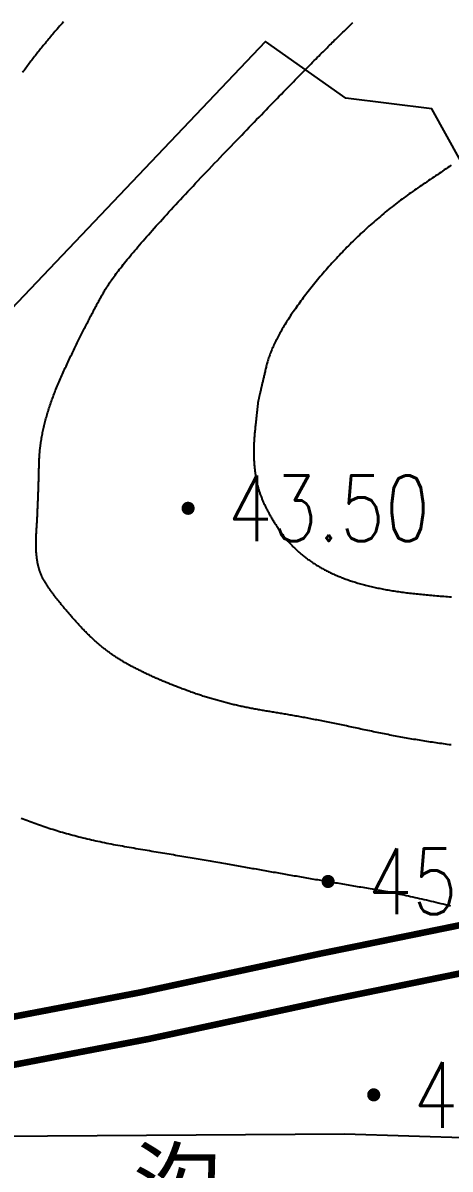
# Model space of a CAD drawing. Extents: x 39624947 to 39626627, y 3418539 to 3418836.
# Drawn here: x 39625567.67 to 39625580.69, y 3418724.1 to 3418759.01 of the extents above; entities that cross this region are included whole.
import ezdxf
from ezdxf.enums import TextEntityAlignment as Align

# ---------------------------------------------------------------- set-up
doc = ezdxf.new("R2010")
doc.units = 0
doc.layers.get('0').update_dxf_attribs({"linetype": 'CONTINUOUS'})
for name, color, linetype in [('DLSS', 4, 'CONTINUOUS'), ('GCD', 7, 'CONTINUOUS'), ('PUB_WALL', 9, 'CONTINUOUS')]:
    doc.layers.add(name, color=color, linetype=linetype)
doc.styles.add('HZ', font='rs.shx', dxfattribs={"width": 0.8, "bigfont": 'hztxt.shx'})
doc.styles.add('等线体', font='simhei.ttf')

# ---------------------------------------------------------------- blocks, each defined once
blk = doc.blocks.new('GC200')
at = {"linetype": 'Continuous', "const_width": 0.2, "flags": 128}
blk.add_lwpolyline([(-0.1, 0, 1), (0.1, 0, 1)], format="xyb", close=True, dxfattribs=at)
blk = doc.blocks.new('111133333777777')
at = {"layer": 'GCD', "linetype": 'Continuous'}
blk.add_lwpolyline([(39623353.772, 3418717.391), (39623334.155, 3418717.254), (39623331.952, 3418716.497), (39623331.608, 3418715.259), (39623332.102, 3418714.634), (39623336.307, 3418714.413), (39623354.364, 3418714.413), (39623365.131, 3418714.433), (39623366.639, 3418714.533), (39623367.09, 3418715.499), (39623366.349, 3418716.111), (39623365.253, 3418717.013), (39623363.577, 3418717.077)], close=True, dxfattribs=at)
at = {"layer": 'PUB_WALL', "color": 252, "ltscale": 0.01}
for points, elevation in [([(39623357.024, 3418746.896), (39623356.972, 3418746.86), (39623356.919, 3418746.824), (39623356.867, 3418746.788), (39623356.814, 3418746.752), (39623356.761, 3418746.716), (39623356.708, 3418746.68), (39623356.655, 3418746.644), (39623356.602, 3418746.608), (39623356.548, 3418746.572), (39623356.495, 3418746.536), (39623356.441, 3418746.5), (39623356.387, 3418746.464), (39623356.333, 3418746.428), (39623356.279, 3418746.392), (39623356.226, 3418746.355), (39623356.172, 3418746.319), (39623356.118, 3418746.282), (39623356.064, 3418746.246), (39623356.01, 3418746.209), (39623355.956, 3418746.172), (39623355.903, 3418746.135), (39623355.849, 3418746.097), (39623355.796, 3418746.06), (39623355.742, 3418746.022), (39623355.689, 3418745.983), (39623355.637, 3418745.945), (39623355.584, 3418745.906), (39623355.531, 3418745.867), (39623355.479, 3418745.828), (39623355.427, 3418745.789), (39623355.375, 3418745.749), (39623355.323, 3418745.709), (39623355.271, 3418745.669), (39623355.22, 3418745.629), (39623355.168, 3418745.588), (39623355.117, 3418745.547), (39623355.066, 3418745.506), (39623355.015, 3418745.465), (39623354.965, 3418745.423), (39623354.914, 3418745.381), (39623354.864, 3418745.339), (39623354.814, 3418745.297), (39623354.764, 3418745.254), (39623354.714, 3418745.211), (39623354.664, 3418745.168), (39623354.615, 3418745.125), (39623354.565, 3418745.081), (39623354.516, 3418745.037), (39623354.467, 3418744.993), (39623354.418, 3418744.949), (39623354.37, 3418744.904), (39623354.321, 3418744.86), (39623354.273, 3418744.815), (39623354.225, 3418744.769), (39623354.177, 3418744.724), (39623354.129, 3418744.678), (39623354.081, 3418744.632), (39623354.034, 3418744.585), (39623353.987, 3418744.539), (39623353.94, 3418744.492), (39623353.893, 3418744.445), (39623353.846, 3418744.398), (39623353.799, 3418744.35), (39623353.753, 3418744.302), (39623353.706, 3418744.254), (39623353.66, 3418744.206), (39623353.614, 3418744.157), (39623353.569, 3418744.109), (39623353.523, 3418744.06), (39623353.478, 3418744.01), (39623353.432, 3418743.961), (39623353.387, 3418743.911), (39623353.342, 3418743.861), (39623353.298, 3418743.811), (39623353.253, 3418743.76), (39623353.209, 3418743.71), (39623353.164, 3418743.659), (39623353.121, 3418743.608), (39623353.077, 3418743.557), (39623353.034, 3418743.506), (39623352.991, 3418743.455), (39623352.949, 3418743.405), (39623352.907, 3418743.354), (39623352.866, 3418743.303), (39623352.824, 3418743.253), (39623352.784, 3418743.202), (39623352.744, 3418743.152), (39623352.704, 3418743.103), (39623352.665, 3418743.053), (39623352.627, 3418743.004), (39623352.589, 3418742.955), (39623352.552, 3418742.907), (39623352.516, 3418742.858), (39623352.479, 3418742.81), (39623352.444, 3418742.763), (39623352.409, 3418742.715), (39623352.375, 3418742.668), (39623352.341, 3418742.621), (39623352.307, 3418742.575), (39623352.275, 3418742.528), (39623352.242, 3418742.482), (39623352.211, 3418742.437), (39623352.18, 3418742.391), (39623352.149, 3418742.346), (39623352.119, 3418742.301), (39623352.09, 3418742.257), (39623352.061, 3418742.213), (39623352.033, 3418742.169), (39623352.005, 3418742.125), (39623351.978, 3418742.082), (39623351.952, 3418742.039), (39623351.926, 3418741.996), (39623351.9, 3418741.953), (39623351.875, 3418741.911), (39623351.851, 3418741.869), (39623351.827, 3418741.827), (39623351.804, 3418741.786), (39623351.781, 3418741.745), (39623351.759, 3418741.704), (39623351.738, 3418741.664), (39623351.717, 3418741.623), (39623351.697, 3418741.583), (39623351.677, 3418741.544), (39623351.657, 3418741.504), (39623351.639, 3418741.465), (39623351.621, 3418741.427), (39623351.603, 3418741.388), (39623351.586, 3418741.35), (39623351.569, 3418741.312), (39623351.554, 3418741.274), (39623351.538, 3418741.237), (39623351.523, 3418741.2), (39623351.509, 3418741.163), (39623351.496, 3418741.127), (39623351.482, 3418741.09), (39623351.47, 3418741.054), (39623351.458, 3418741.019), (39623351.446, 3418740.984), (39623351.436, 3418740.948), (39623351.425, 3418740.914), (39623351.415, 3418740.879), (39623351.406, 3418740.845), (39623351.397, 3418740.812), (39623351.388, 3418740.778), (39623351.379, 3418740.746), (39623351.371, 3418740.713), (39623351.363, 3418740.681), (39623351.356, 3418740.65), (39623351.349, 3418740.619), (39623351.342, 3418740.588), (39623351.335, 3418740.558), (39623351.328, 3418740.528), (39623351.321, 3418740.499), (39623351.314, 3418740.471), (39623351.308, 3418740.443), (39623351.302, 3418740.415), (39623351.295, 3418740.389), (39623351.289, 3418740.362), (39623351.283, 3418740.336), (39623351.277, 3418740.311), (39623351.271, 3418740.286), (39623351.266, 3418740.262), (39623351.26, 3418740.238), (39623351.255, 3418740.215), (39623351.25, 3418740.192), (39623351.244, 3418740.17), (39623351.239, 3418740.148), (39623351.234, 3418740.127), (39623351.23, 3418740.106), (39623351.225, 3418740.086), (39623351.22, 3418740.066), (39623351.216, 3418740.047), (39623351.212, 3418740.029), (39623351.207, 3418740.011), (39623351.203, 3418739.993), (39623351.199, 3418739.976), (39623351.196, 3418739.96), (39623351.192, 3418739.944), (39623351.188, 3418739.928), (39623351.185, 3418739.913), (39623351.182, 3418739.899), (39623351.178, 3418739.885), (39623351.175, 3418739.872), (39623351.172, 3418739.859), (39623351.169, 3418739.847), (39623351.167, 3418739.835), (39623351.164, 3418739.824), (39623351.162, 3418739.813), (39623351.159, 3418739.803), (39623351.157, 3418739.793), (39623351.155, 3418739.784), (39623351.153, 3418739.775), (39623351.151, 3418739.767), (39623351.149, 3418739.76), (39623351.147, 3418739.753), (39623351.146, 3418739.746), (39623351.145, 3418739.74), (39623351.143, 3418739.735), (39623351.142, 3418739.73), (39623351.141, 3418739.725), (39623351.14, 3418739.721), (39623351.139, 3418739.718), (39623351.139, 3418739.715), (39623351.138, 3418739.713), (39623351.138, 3418739.711), (39623351.137, 3418739.709), (39623351.137, 3418739.707), (39623351.137, 3418739.705), (39623351.136, 3418739.703), (39623351.136, 3418739.701), (39623351.136, 3418739.699), (39623351.136, 3418739.698), (39623351.135, 3418739.696), (39623351.135, 3418739.693), (39623351.135, 3418739.691), (39623351.134, 3418739.687), (39623351.134, 3418739.684), (39623351.134, 3418739.68), (39623351.133, 3418739.675), (39623351.133, 3418739.671), (39623351.132, 3418739.665), (39623351.131, 3418739.66), (39623351.131, 3418739.654), (39623351.13, 3418739.647), (39623351.129, 3418739.64), (39623351.128, 3418739.633), (39623351.128, 3418739.625), (39623351.127, 3418739.617), (39623351.126, 3418739.608), (39623351.125, 3418739.599), (39623351.124, 3418739.59), (39623351.123, 3418739.58), (39623351.122, 3418739.569), (39623351.12, 3418739.559), (39623351.119, 3418739.548), (39623351.118, 3418739.536), (39623351.117, 3418739.524), (39623351.115, 3418739.512), (39623351.114, 3418739.499), (39623351.112, 3418739.485), (39623351.111, 3418739.472), (39623351.109, 3418739.458), (39623351.108, 3418739.443), (39623351.106, 3418739.428), (39623351.104, 3418739.413), (39623351.103, 3418739.397), (39623351.101, 3418739.381), (39623351.099, 3418739.364), (39623351.097, 3418739.347), (39623351.095, 3418739.33), (39623351.093, 3418739.312), (39623351.091, 3418739.293), (39623351.089, 3418739.275), (39623351.087, 3418739.256), (39623351.085, 3418739.236), (39623351.083, 3418739.216), (39623351.081, 3418739.196), (39623351.079, 3418739.175), (39623351.076, 3418739.154), (39623351.074, 3418739.132), (39623351.071, 3418739.11), (39623351.069, 3418739.087), (39623351.067, 3418739.064), (39623351.064, 3418739.041), (39623351.061, 3418739.017), (39623351.059, 3418738.993), (39623351.056, 3418738.968), (39623351.053, 3418738.943), (39623351.051, 3418738.918), (39623351.048, 3418738.892), (39623351.045, 3418738.867), (39623351.043, 3418738.841), (39623351.04, 3418738.815), (39623351.037, 3418738.789), (39623351.035, 3418738.762), (39623351.032, 3418738.736), (39623351.03, 3418738.709), (39623351.028, 3418738.683), (39623351.025, 3418738.656), (39623351.023, 3418738.63), (39623351.021, 3418738.604), (39623351.02, 3418738.577), (39623351.018, 3418738.551), (39623351.016, 3418738.525), (39623351.015, 3418738.499), (39623351.013, 3418738.473), (39623351.012, 3418738.448), (39623351.011, 3418738.422), (39623351.01, 3418738.396), (39623351.009, 3418738.371), (39623351.008, 3418738.345), (39623351.007, 3418738.32), (39623351.007, 3418738.294), (39623351.006, 3418738.269), (39623351.006, 3418738.244), (39623351.006, 3418738.219), (39623351.005, 3418738.194), (39623351.005, 3418738.169), (39623351.005, 3418738.144), (39623351.006, 3418738.119), (39623351.006, 3418738.094), (39623351.006, 3418738.07), (39623351.007, 3418738.045), (39623351.008, 3418738.021), (39623351.008, 3418737.996), (39623351.009, 3418737.972), (39623351.01, 3418737.948), (39623351.011, 3418737.924), (39623351.012, 3418737.9), (39623351.014, 3418737.876), (39623351.015, 3418737.852), (39623351.017, 3418737.828), (39623351.018, 3418737.804), (39623351.02, 3418737.78), (39623351.022, 3418737.757), (39623351.024, 3418737.733), (39623351.026, 3418737.71), (39623351.029, 3418737.686), (39623351.031, 3418737.663), (39623351.033, 3418737.64), (39623351.036, 3418737.616), (39623351.039, 3418737.593), (39623351.041, 3418737.57), (39623351.044, 3418737.547), (39623351.047, 3418737.525), (39623351.051, 3418737.502), (39623351.054, 3418737.479), (39623351.057, 3418737.456), (39623351.061, 3418737.434), (39623351.064, 3418737.411), (39623351.068, 3418737.389), (39623351.072, 3418737.367), (39623351.076, 3418737.345), (39623351.08, 3418737.322), (39623351.084, 3418737.3), (39623351.089, 3418737.278), (39623351.093, 3418737.256), (39623351.098, 3418737.233), (39623351.103, 3418737.211), (39623351.108, 3418737.189), (39623351.114, 3418737.167), (39623351.119, 3418737.144), (39623351.125, 3418737.122), (39623351.131, 3418737.1), (39623351.137, 3418737.077), (39623351.144, 3418737.055), (39623351.15, 3418737.032), (39623351.157, 3418737.009), (39623351.164, 3418736.987), (39623351.171, 3418736.964), (39623351.179, 3418736.941), (39623351.187, 3418736.918), (39623351.194, 3418736.895), (39623351.203, 3418736.872), (39623351.211, 3418736.849), (39623351.22, 3418736.826), (39623351.228, 3418736.803), (39623351.237, 3418736.779), (39623351.247, 3418736.756), (39623351.256, 3418736.733), (39623351.266, 3418736.709), (39623351.276, 3418736.686), (39623351.286, 3418736.662), (39623351.296, 3418736.639), (39623351.307, 3418736.615), (39623351.317, 3418736.591), (39623351.328, 3418736.567), (39623351.34, 3418736.543), (39623351.351, 3418736.519), (39623351.363, 3418736.495), (39623351.374, 3418736.471), (39623351.387, 3418736.447), (39623351.399, 3418736.423), (39623351.411, 3418736.399), (39623351.424, 3418736.374), (39623351.437, 3418736.35), (39623351.45, 3418736.326), (39623351.463, 3418736.301), (39623351.477, 3418736.277), (39623351.491, 3418736.252), (39623351.505, 3418736.227), (39623351.519, 3418736.203), (39623351.534, 3418736.178), (39623351.548, 3418736.153), (39623351.563, 3418736.128), (39623351.578, 3418736.103), (39623351.594, 3418736.078), (39623351.609, 3418736.053), (39623351.625, 3418736.028), (39623351.641, 3418736.003), (39623351.657, 3418735.977), (39623351.673, 3418735.952), (39623351.69, 3418735.927), (39623351.707, 3418735.901), (39623351.724, 3418735.876), (39623351.741, 3418735.85), (39623351.759, 3418735.824), (39623351.777, 3418735.799), (39623351.794, 3418735.773), (39623351.813, 3418735.748), (39623351.831, 3418735.723), (39623351.849, 3418735.697), (39623351.868, 3418735.672), (39623351.887, 3418735.647), (39623351.906, 3418735.622), (39623351.926, 3418735.597), (39623351.946, 3418735.572), (39623351.965, 3418735.548), (39623351.985, 3418735.523), (39623352.006, 3418735.499), (39623352.026, 3418735.475), (39623352.047, 3418735.451), (39623352.068, 3418735.428), (39623352.089, 3418735.404), (39623352.11, 3418735.381), (39623352.132, 3418735.358), (39623352.153, 3418735.335), (39623352.175, 3418735.312), (39623352.197, 3418735.289), (39623352.22, 3418735.267), (39623352.242, 3418735.245), (39623352.265, 3418735.223), (39623352.288, 3418735.201), (39623352.311, 3418735.179), (39623352.335, 3418735.157), (39623352.358, 3418735.136), (39623352.382, 3418735.115), (39623352.406, 3418735.094), (39623352.43, 3418735.073), (39623352.455, 3418735.052), (39623352.479, 3418735.032), (39623352.504, 3418735.012), (39623352.529, 3418734.991), (39623352.555, 3418734.972), (39623352.58, 3418734.952), (39623352.606, 3418734.932), (39623352.632, 3418734.913), (39623352.658, 3418734.893), (39623352.684, 3418734.874), (39623352.711, 3418734.856), (39623352.737, 3418734.837), (39623352.764, 3418734.818), (39623352.791, 3418734.8), (39623352.819, 3418734.782), (39623352.846, 3418734.764), (39623352.874, 3418734.746), (39623352.902, 3418734.728), (39623352.93, 3418734.711), (39623352.959, 3418734.693), (39623352.987, 3418734.676), (39623353.016, 3418734.659), (39623353.045, 3418734.643), (39623353.075, 3418734.626), (39623353.104, 3418734.61), (39623353.134, 3418734.593), (39623353.164, 3418734.577), (39623353.194, 3418734.561), (39623353.224, 3418734.546), (39623353.255, 3418734.53), (39623353.285, 3418734.515), (39623353.316, 3418734.5), (39623353.347, 3418734.485), (39623353.379, 3418734.47), (39623353.411, 3418734.455), (39623353.443, 3418734.44), (39623353.475, 3418734.426), (39623353.507, 3418734.412), (39623353.54, 3418734.398), (39623353.573, 3418734.384), (39623353.606, 3418734.37), (39623353.64, 3418734.357), (39623353.674, 3418734.343), (39623353.708, 3418734.33), (39623353.743, 3418734.317), (39623353.778, 3418734.304), (39623353.813, 3418734.291), (39623353.848, 3418734.278), (39623353.884, 3418734.266), (39623353.92, 3418734.253), (39623353.956, 3418734.241), (39623353.993, 3418734.229), (39623354.03, 3418734.217), (39623354.067, 3418734.206), (39623354.105, 3418734.194), (39623354.142, 3418734.183), (39623354.181, 3418734.171), (39623354.219, 3418734.16), (39623354.258, 3418734.149), (39623354.297, 3418734.138), (39623354.336, 3418734.128), (39623354.376, 3418734.117), (39623354.416, 3418734.107), (39623354.456, 3418734.097), (39623354.497, 3418734.086), (39623354.538, 3418734.077), (39623354.579, 3418734.067), (39623354.62, 3418734.057), (39623354.662, 3418734.048), (39623354.704, 3418734.038), (39623354.746, 3418734.029), (39623354.789, 3418734.02), (39623354.832, 3418734.011), (39623354.875, 3418734.003), (39623354.919, 3418733.994), (39623354.963, 3418733.986), (39623355.007, 3418733.978), (39623355.051, 3418733.969), (39623355.096, 3418733.962), (39623355.141, 3418733.954), (39623355.187, 3418733.946), (39623355.232, 3418733.939), (39623355.278, 3418733.931), (39623355.325, 3418733.924), (39623355.371, 3418733.917), (39623355.418, 3418733.91), (39623355.465, 3418733.904), (39623355.513, 3418733.897), (39623355.561, 3418733.891), (39623355.609, 3418733.884), (39623355.657, 3418733.878), (39623355.706, 3418733.872), (39623355.755, 3418733.866), (39623355.804, 3418733.861), (39623355.854, 3418733.855), (39623355.904, 3418733.85), (39623355.954, 3418733.845), (39623356.004, 3418733.839), (39623356.055, 3418733.834), (39623356.106, 3418733.829), (39623356.158, 3418733.824), (39623356.21, 3418733.82), (39623356.262, 3418733.815), (39623356.314, 3418733.81), (39623356.367, 3418733.805), (39623356.42, 3418733.801), (39623356.474, 3418733.796), (39623356.528, 3418733.791), (39623356.582, 3418733.787), (39623356.637, 3418733.782), (39623356.691, 3418733.777), (39623356.747, 3418733.773), (39623356.802, 3418733.768), (39623356.858, 3418733.764), (39623356.914, 3418733.759), (39623356.971, 3418733.755), (39623357.028, 3418733.75)], 43), ([(39623376, 3418741.587), (39623370.731, 3418738.895), (39623364.894, 3418738.578), (39623361.071, 3418737.144), (39623358.673, 3418744.58), (39623356.432, 3418748.613), (39623353.815, 3418748.942), (39623351.358, 3418750.67), (39623342.439, 3418741.296), (39623327.952, 3418730.783), (39623328.738, 3418725.369), (39623330.273, 3418722.417), (39623325.046, 3418718.565)], 51.487)]:
    blk.add_lwpolyline(points, dxfattribs=dict(at, elevation=elevation))
for points in [[(39623357.019, 3418729.241), (39623356.962, 3418729.249), (39623356.905, 3418729.256), (39623356.848, 3418729.264), (39623356.791, 3418729.272), (39623356.734, 3418729.28), (39623356.677, 3418729.288), (39623356.621, 3418729.296), (39623356.564, 3418729.304), (39623356.507, 3418729.313), (39623356.45, 3418729.321), (39623356.394, 3418729.33), (39623356.337, 3418729.338), (39623356.28, 3418729.347), (39623356.224, 3418729.356), (39623356.167, 3418729.365), (39623356.111, 3418729.374), (39623356.054, 3418729.383), (39623355.998, 3418729.392), (39623355.941, 3418729.402), (39623355.885, 3418729.411), (39623355.828, 3418729.421), (39623355.772, 3418729.43), (39623355.716, 3418729.44), (39623355.659, 3418729.45), (39623355.603, 3418729.46), (39623355.547, 3418729.47), (39623355.491, 3418729.48), (39623355.434, 3418729.49), (39623355.378, 3418729.501), (39623355.322, 3418729.511), (39623355.266, 3418729.522), (39623355.21, 3418729.532), (39623355.154, 3418729.543), (39623355.098, 3418729.554), (39623355.042, 3418729.565), (39623354.986, 3418729.576), (39623354.93, 3418729.587), (39623354.875, 3418729.598), (39623354.819, 3418729.61), (39623354.763, 3418729.621), (39623354.707, 3418729.633), (39623354.652, 3418729.644), (39623354.596, 3418729.656), (39623354.54, 3418729.668), (39623354.485, 3418729.679), (39623354.43, 3418729.691), (39623354.375, 3418729.703), (39623354.32, 3418729.714), (39623354.265, 3418729.726), (39623354.211, 3418729.738), (39623354.156, 3418729.75), (39623354.102, 3418729.761), (39623354.048, 3418729.773), (39623353.995, 3418729.784), (39623353.942, 3418729.795), (39623353.889, 3418729.806), (39623353.836, 3418729.818), (39623353.783, 3418729.829), (39623353.731, 3418729.839), (39623353.679, 3418729.85), (39623353.627, 3418729.861), (39623353.576, 3418729.872), (39623353.525, 3418729.882), (39623353.474, 3418729.892), (39623353.423, 3418729.903), (39623353.373, 3418729.913), (39623353.323, 3418729.923), (39623353.273, 3418729.933), (39623353.223, 3418729.943), (39623353.174, 3418729.953), (39623353.125, 3418729.963), (39623353.076, 3418729.972), (39623353.028, 3418729.982), (39623352.98, 3418729.991), (39623352.932, 3418730.001), (39623352.884, 3418730.01), (39623352.837, 3418730.019), (39623352.79, 3418730.028), (39623352.743, 3418730.037), (39623352.696, 3418730.046), (39623352.65, 3418730.055), (39623352.604, 3418730.063), (39623352.558, 3418730.072), (39623352.512, 3418730.08), (39623352.467, 3418730.089), (39623352.422, 3418730.097), (39623352.377, 3418730.105), (39623352.333, 3418730.113), (39623352.289, 3418730.121), (39623352.245, 3418730.129), (39623352.201, 3418730.137), (39623352.158, 3418730.145), (39623352.115, 3418730.152), (39623352.072, 3418730.16), (39623352.029, 3418730.167), (39623351.987, 3418730.175), (39623351.945, 3418730.182), (39623351.903, 3418730.189), (39623351.861, 3418730.196), (39623351.82, 3418730.203), (39623351.779, 3418730.21), (39623351.738, 3418730.217), (39623351.698, 3418730.223), (39623351.658, 3418730.23), (39623351.618, 3418730.236), (39623351.578, 3418730.243), (39623351.539, 3418730.249), (39623351.5, 3418730.255), (39623351.46, 3418730.262), (39623351.422, 3418730.268), (39623351.383, 3418730.274), (39623351.344, 3418730.281), (39623351.306, 3418730.287), (39623351.267, 3418730.293), (39623351.229, 3418730.3), (39623351.191, 3418730.306), (39623351.153, 3418730.313), (39623351.115, 3418730.32), (39623351.077, 3418730.326), (39623351.039, 3418730.333), (39623351.001, 3418730.34), (39623350.963, 3418730.347), (39623350.925, 3418730.355), (39623350.887, 3418730.362), (39623350.85, 3418730.369), (39623350.812, 3418730.377), (39623350.774, 3418730.385), (39623350.737, 3418730.393), (39623350.699, 3418730.4), (39623350.662, 3418730.408), (39623350.625, 3418730.416), (39623350.587, 3418730.425), (39623350.55, 3418730.433), (39623350.513, 3418730.441), (39623350.476, 3418730.45), (39623350.438, 3418730.459), (39623350.401, 3418730.467), (39623350.364, 3418730.476), (39623350.327, 3418730.485), (39623350.29, 3418730.494), (39623350.253, 3418730.503), (39623350.217, 3418730.512), (39623350.18, 3418730.522), (39623350.143, 3418730.531), (39623350.106, 3418730.541), (39623350.07, 3418730.551), (39623350.033, 3418730.56), (39623349.997, 3418730.57), (39623349.96, 3418730.58), (39623349.924, 3418730.59), (39623349.887, 3418730.601), (39623349.851, 3418730.611), (39623349.815, 3418730.621), (39623349.779, 3418730.632), (39623349.742, 3418730.642), (39623349.706, 3418730.653), (39623349.67, 3418730.664), (39623349.634, 3418730.675), (39623349.598, 3418730.686), (39623349.562, 3418730.697), (39623349.526, 3418730.708), (39623349.491, 3418730.72), (39623349.455, 3418730.731), (39623349.419, 3418730.743), (39623349.383, 3418730.755), (39623349.348, 3418730.766), (39623349.312, 3418730.778), (39623349.277, 3418730.79), (39623349.241, 3418730.802), (39623349.206, 3418730.815), (39623349.17, 3418730.827), (39623349.135, 3418730.839), (39623349.1, 3418730.852), (39623349.065, 3418730.864), (39623349.03, 3418730.877), (39623348.995, 3418730.889), (39623348.961, 3418730.902), (39623348.926, 3418730.915), (39623348.892, 3418730.927), (39623348.857, 3418730.94), (39623348.823, 3418730.953), (39623348.789, 3418730.966), (39623348.755, 3418730.979), (39623348.722, 3418730.992), (39623348.688, 3418731.004), (39623348.655, 3418731.017), (39623348.622, 3418731.03), (39623348.589, 3418731.043), (39623348.556, 3418731.056), (39623348.523, 3418731.069), (39623348.49, 3418731.082), (39623348.458, 3418731.095), (39623348.426, 3418731.108), (39623348.394, 3418731.121), (39623348.362, 3418731.134), (39623348.33, 3418731.147), (39623348.298, 3418731.16), (39623348.267, 3418731.173), (39623348.236, 3418731.187), (39623348.205, 3418731.2), (39623348.174, 3418731.213), (39623348.143, 3418731.226), (39623348.112, 3418731.239), (39623348.082, 3418731.252), (39623348.051, 3418731.266), (39623348.021, 3418731.279), (39623347.991, 3418731.292), (39623347.961, 3418731.305), (39623347.931, 3418731.319), (39623347.902, 3418731.332), (39623347.873, 3418731.345), (39623347.843, 3418731.359), (39623347.814, 3418731.372), (39623347.785, 3418731.385), (39623347.757, 3418731.399), (39623347.728, 3418731.412), (39623347.7, 3418731.426), (39623347.671, 3418731.439), (39623347.643, 3418731.453), (39623347.615, 3418731.466), (39623347.587, 3418731.48), (39623347.56, 3418731.493), (39623347.532, 3418731.507), (39623347.505, 3418731.52), (39623347.478, 3418731.534), (39623347.451, 3418731.547), (39623347.424, 3418731.561), (39623347.397, 3418731.575), (39623347.371, 3418731.588), (39623347.344, 3418731.602), (39623347.318, 3418731.616), (39623347.292, 3418731.629), (39623347.266, 3418731.643), (39623347.24, 3418731.657), (39623347.215, 3418731.671), (39623347.189, 3418731.684), (39623347.164, 3418731.698), (39623347.139, 3418731.713), (39623347.113, 3418731.727), (39623347.088, 3418731.741), (39623347.063, 3418731.755), (39623347.038, 3418731.77), (39623347.013, 3418731.785), (39623346.989, 3418731.799), (39623346.964, 3418731.814), (39623346.939, 3418731.83), (39623346.914, 3418731.845), (39623346.89, 3418731.861), (39623346.865, 3418731.876), (39623346.84, 3418731.892), (39623346.816, 3418731.908), (39623346.791, 3418731.925), (39623346.766, 3418731.941), (39623346.742, 3418731.958), (39623346.717, 3418731.975), (39623346.693, 3418731.992), (39623346.669, 3418732.009), (39623346.644, 3418732.026), (39623346.62, 3418732.044), (39623346.596, 3418732.062), (39623346.571, 3418732.08), (39623346.547, 3418732.098), (39623346.523, 3418732.116), (39623346.499, 3418732.135), (39623346.475, 3418732.154), (39623346.45, 3418732.173), (39623346.426, 3418732.192), (39623346.402, 3418732.211), (39623346.378, 3418732.23), (39623346.354, 3418732.25), (39623346.33, 3418732.27), (39623346.306, 3418732.29), (39623346.283, 3418732.31), (39623346.259, 3418732.331), (39623346.235, 3418732.351), (39623346.211, 3418732.372), (39623346.187, 3418732.393), (39623346.164, 3418732.414), (39623346.14, 3418732.435), (39623346.116, 3418732.457), (39623346.093, 3418732.478), (39623346.069, 3418732.5), (39623346.046, 3418732.522), (39623346.022, 3418732.545), (39623345.999, 3418732.567), (39623345.975, 3418732.59), (39623345.952, 3418732.613), (39623345.928, 3418732.636), (39623345.905, 3418732.659), (39623345.882, 3418732.682), (39623345.858, 3418732.706), (39623345.835, 3418732.729), (39623345.812, 3418732.753), (39623345.789, 3418732.777), (39623345.766, 3418732.802), (39623345.742, 3418732.826), (39623345.719, 3418732.851), (39623345.696, 3418732.876), (39623345.673, 3418732.901), (39623345.65, 3418732.926), (39623345.628, 3418732.951), (39623345.605, 3418732.976), (39623345.583, 3418733.001), (39623345.56, 3418733.026), (39623345.538, 3418733.051), (39623345.516, 3418733.076), (39623345.494, 3418733.101), (39623345.472, 3418733.125), (39623345.451, 3418733.15), (39623345.43, 3418733.174), (39623345.409, 3418733.199), (39623345.388, 3418733.223), (39623345.367, 3418733.247), (39623345.347, 3418733.271), (39623345.327, 3418733.294), (39623345.307, 3418733.318), (39623345.287, 3418733.341), (39623345.268, 3418733.364), (39623345.249, 3418733.387), (39623345.23, 3418733.41), (39623345.211, 3418733.432), (39623345.192, 3418733.455), (39623345.174, 3418733.477), (39623345.156, 3418733.499), (39623345.138, 3418733.521), (39623345.12, 3418733.543), (39623345.103, 3418733.565), (39623345.086, 3418733.586), (39623345.069, 3418733.608), (39623345.052, 3418733.629), (39623345.035, 3418733.65), (39623345.019, 3418733.671), (39623345.003, 3418733.691), (39623344.987, 3418733.712), (39623344.971, 3418733.732), (39623344.956, 3418733.752), (39623344.941, 3418733.772), (39623344.926, 3418733.792), (39623344.911, 3418733.812), (39623344.896, 3418733.831), (39623344.882, 3418733.851), (39623344.868, 3418733.87), (39623344.854, 3418733.889), (39623344.84, 3418733.908), (39623344.827, 3418733.926), (39623344.814, 3418733.945), (39623344.801, 3418733.963), (39623344.788, 3418733.981), (39623344.775, 3418733.999), (39623344.763, 3418734.017), (39623344.751, 3418734.035), (39623344.739, 3418734.052), (39623344.727, 3418734.07), (39623344.716, 3418734.087), (39623344.705, 3418734.104), (39623344.694, 3418734.121), (39623344.683, 3418734.138), (39623344.672, 3418734.154), (39623344.662, 3418734.17), (39623344.652, 3418734.187), (39623344.642, 3418734.203), (39623344.632, 3418734.219), (39623344.623, 3418734.234), (39623344.614, 3418734.25), (39623344.604, 3418734.266), (39623344.596, 3418734.282), (39623344.587, 3418734.298), (39623344.578, 3418734.314), (39623344.57, 3418734.33), (39623344.562, 3418734.346), (39623344.554, 3418734.362), (39623344.546, 3418734.378), (39623344.539, 3418734.395), (39623344.531, 3418734.411), (39623344.524, 3418734.428), (39623344.517, 3418734.446), (39623344.51, 3418734.463), (39623344.503, 3418734.48), (39623344.497, 3418734.498), (39623344.49, 3418734.516), (39623344.484, 3418734.535), (39623344.478, 3418734.553), (39623344.472, 3418734.572), (39623344.466, 3418734.591), (39623344.461, 3418734.61), (39623344.455, 3418734.629), (39623344.45, 3418734.648), (39623344.445, 3418734.668), (39623344.44, 3418734.688), (39623344.435, 3418734.708), (39623344.431, 3418734.729), (39623344.426, 3418734.749), (39623344.422, 3418734.77), (39623344.418, 3418734.791), (39623344.414, 3418734.812), (39623344.41, 3418734.834), (39623344.406, 3418734.855), (39623344.403, 3418734.877), (39623344.4, 3418734.899), (39623344.396, 3418734.922), (39623344.394, 3418734.944), (39623344.391, 3418734.967), (39623344.388, 3418734.99), (39623344.386, 3418735.013), (39623344.383, 3418735.036), (39623344.381, 3418735.06), (39623344.379, 3418735.084), (39623344.377, 3418735.108), (39623344.376, 3418735.132), (39623344.374, 3418735.156), (39623344.373, 3418735.181), (39623344.372, 3418735.206), (39623344.371, 3418735.231), (39623344.37, 3418735.256), (39623344.369, 3418735.282), (39623344.369, 3418735.307), (39623344.369, 3418735.333), (39623344.368, 3418735.359), (39623344.368, 3418735.386), (39623344.369, 3418735.412), (39623344.369, 3418735.439), (39623344.369, 3418735.466), (39623344.37, 3418735.493), (39623344.371, 3418735.521), (39623344.372, 3418735.548), (39623344.373, 3418735.576), (39623344.374, 3418735.604), (39623344.376, 3418735.632), (39623344.377, 3418735.661), (39623344.379, 3418735.689), (39623344.38, 3418735.718), (39623344.382, 3418735.747), (39623344.384, 3418735.776), (39623344.385, 3418735.806), (39623344.387, 3418735.835), (39623344.389, 3418735.865), (39623344.391, 3418735.894), (39623344.393, 3418735.924), (39623344.394, 3418735.954), (39623344.396, 3418735.985), (39623344.398, 3418736.015), (39623344.4, 3418736.046), (39623344.401, 3418736.076), (39623344.403, 3418736.107), (39623344.405, 3418736.138), (39623344.406, 3418736.169), (39623344.408, 3418736.2), (39623344.409, 3418736.232), (39623344.411, 3418736.263), (39623344.412, 3418736.295), (39623344.414, 3418736.327), (39623344.415, 3418736.359), (39623344.417, 3418736.391), (39623344.418, 3418736.423), (39623344.42, 3418736.456), (39623344.421, 3418736.488), (39623344.423, 3418736.521), (39623344.424, 3418736.554), (39623344.425, 3418736.587), (39623344.427, 3418736.62), (39623344.428, 3418736.653), (39623344.429, 3418736.687), (39623344.431, 3418736.72), (39623344.432, 3418736.754), (39623344.433, 3418736.788), (39623344.435, 3418736.822), (39623344.436, 3418736.856), (39623344.437, 3418736.891), (39623344.438, 3418736.925), (39623344.439, 3418736.96), (39623344.44, 3418736.995), (39623344.442, 3418737.029), (39623344.443, 3418737.065), (39623344.444, 3418737.1), (39623344.445, 3418737.135), (39623344.446, 3418737.171), (39623344.447, 3418737.206), (39623344.448, 3418737.242), (39623344.449, 3418737.278), (39623344.45, 3418737.314), (39623344.451, 3418737.351), (39623344.452, 3418737.387), (39623344.453, 3418737.424), (39623344.454, 3418737.46), (39623344.455, 3418737.497), (39623344.455, 3418737.534), (39623344.456, 3418737.571), (39623344.457, 3418737.609), (39623344.458, 3418737.646), (39623344.459, 3418737.684), (39623344.46, 3418737.721), (39623344.461, 3418737.759), (39623344.462, 3418737.797), (39623344.463, 3418737.835), (39623344.465, 3418737.874), (39623344.466, 3418737.912), (39623344.468, 3418737.951), (39623344.47, 3418737.99), (39623344.472, 3418738.029), (39623344.475, 3418738.068), (39623344.478, 3418738.107), (39623344.481, 3418738.146), (39623344.485, 3418738.186), (39623344.488, 3418738.226), (39623344.493, 3418738.265), (39623344.497, 3418738.305), (39623344.502, 3418738.345), (39623344.507, 3418738.386), (39623344.513, 3418738.426), (39623344.519, 3418738.467), (39623344.525, 3418738.507), (39623344.532, 3418738.548), (39623344.539, 3418738.589), (39623344.546, 3418738.63), (39623344.554, 3418738.672), (39623344.561, 3418738.713), (39623344.57, 3418738.755), (39623344.578, 3418738.796), (39623344.587, 3418738.838), (39623344.597, 3418738.88), (39623344.606, 3418738.922), (39623344.616, 3418738.965), (39623344.626, 3418739.007), (39623344.637, 3418739.05), (39623344.648, 3418739.093), (39623344.659, 3418739.136), (39623344.671, 3418739.179), (39623344.683, 3418739.222), (39623344.695, 3418739.265), (39623344.708, 3418739.309), (39623344.721, 3418739.352), (39623344.734, 3418739.396), (39623344.748, 3418739.44), (39623344.762, 3418739.484), (39623344.776, 3418739.528), (39623344.791, 3418739.573), (39623344.806, 3418739.617), (39623344.821, 3418739.662), (39623344.837, 3418739.707), (39623344.853, 3418739.752), (39623344.869, 3418739.797), (39623344.886, 3418739.842), (39623344.903, 3418739.888), (39623344.92, 3418739.933), (39623344.938, 3418739.979), (39623344.956, 3418740.025), (39623344.974, 3418740.071), (39623344.993, 3418740.117), (39623345.012, 3418740.164), (39623345.031, 3418740.21), (39623345.051, 3418740.257), (39623345.071, 3418740.303), (39623345.091, 3418740.35), (39623345.112, 3418740.397), (39623345.133, 3418740.444), (39623345.154, 3418740.491), (39623345.175, 3418740.538), (39623345.196, 3418740.585), (39623345.218, 3418740.632), (39623345.239, 3418740.679), (39623345.261, 3418740.726), (39623345.283, 3418740.772), (39623345.305, 3418740.819), (39623345.327, 3418740.865), (39623345.348, 3418740.911), (39623345.37, 3418740.957), (39623345.391, 3418741.002), (39623345.413, 3418741.047), (39623345.434, 3418741.092), (39623345.456, 3418741.136), (39623345.477, 3418741.181), (39623345.498, 3418741.225), (39623345.519, 3418741.268), (39623345.54, 3418741.312), (39623345.561, 3418741.355), (39623345.582, 3418741.398), (39623345.603, 3418741.44), (39623345.623, 3418741.483), (39623345.644, 3418741.525), (39623345.664, 3418741.567), (39623345.685, 3418741.608), (39623345.705, 3418741.649), (39623345.725, 3418741.69), (39623345.746, 3418741.731), (39623345.766, 3418741.771), (39623345.786, 3418741.811), (39623345.806, 3418741.851), (39623345.826, 3418741.891), (39623345.846, 3418741.93), (39623345.865, 3418741.969), (39623345.885, 3418742.008), (39623345.904, 3418742.046), (39623345.924, 3418742.084), (39623345.943, 3418742.122), (39623345.963, 3418742.16), (39623345.982, 3418742.197), (39623346.001, 3418742.234), (39623346.02, 3418742.271), (39623346.039, 3418742.308), (39623346.058, 3418742.344), (39623346.077, 3418742.38), (39623346.096, 3418742.415), (39623346.115, 3418742.451), (39623346.133, 3418742.486), (39623346.152, 3418742.521), (39623346.17, 3418742.555), (39623346.189, 3418742.59), (39623346.207, 3418742.624), (39623346.225, 3418742.657), (39623346.243, 3418742.691), (39623346.261, 3418742.724), (39623346.279, 3418742.757), (39623346.297, 3418742.79), (39623346.315, 3418742.822), (39623346.333, 3418742.854), (39623346.351, 3418742.886), (39623346.368, 3418742.917), (39623346.386, 3418742.949), (39623346.403, 3418742.98), (39623346.422, 3418743.011), (39623346.44, 3418743.043), (39623346.46, 3418743.076), (39623346.48, 3418743.108), (39623346.5, 3418743.141), (39623346.521, 3418743.175), (39623346.542, 3418743.208), (39623346.564, 3418743.243), (39623346.587, 3418743.278), (39623346.612, 3418743.314), (39623346.637, 3418743.351), (39623346.664, 3418743.389), (39623346.691, 3418743.429), (39623346.72, 3418743.469), (39623346.75, 3418743.51), (39623346.781, 3418743.552), (39623346.813, 3418743.595), (39623346.846, 3418743.638), (39623346.88, 3418743.683), (39623346.916, 3418743.729), (39623346.952, 3418743.776), (39623346.99, 3418743.824), (39623347.028, 3418743.872), (39623347.068, 3418743.922), (39623347.109, 3418743.973), (39623347.151, 3418744.024), (39623347.194, 3418744.077), (39623347.238, 3418744.13), (39623347.283, 3418744.185), (39623347.33, 3418744.24), (39623347.377, 3418744.296), (39623347.426, 3418744.354), (39623347.475, 3418744.412), (39623347.526, 3418744.471), (39623347.578, 3418744.531), (39623347.631, 3418744.593), (39623347.685, 3418744.655), (39623347.74, 3418744.718), (39623347.797, 3418744.782), (39623347.854, 3418744.847), (39623347.913, 3418744.913), (39623347.972, 3418744.98), (39623348.033, 3418745.048), (39623348.095, 3418745.116), (39623348.158, 3418745.186), (39623348.222, 3418745.257), (39623348.287, 3418745.329), (39623348.353, 3418745.401), (39623348.42, 3418745.475), (39623348.489, 3418745.55), (39623348.558, 3418745.625), (39623348.629, 3418745.702), (39623348.7, 3418745.779), (39623348.773, 3418745.858), (39623348.847, 3418745.937), (39623348.922, 3418746.017), (39623348.998, 3418746.099), (39623349.076, 3418746.181), (39623349.154, 3418746.264), (39623349.233, 3418746.348), (39623349.314, 3418746.433), (39623349.395, 3418746.519), (39623349.478, 3418746.607), (39623349.562, 3418746.694), (39623349.645, 3418746.782), (39623349.729, 3418746.869), (39623349.812, 3418746.957), (39623349.896, 3418747.044), (39623349.98, 3418747.132), (39623350.064, 3418747.219), (39623350.148, 3418747.307), (39623350.232, 3418747.394), (39623350.314, 3418747.48), (39623350.396, 3418747.565), (39623350.477, 3418747.649), (39623350.557, 3418747.732), (39623350.637, 3418747.814), (39623350.715, 3418747.895), (39623350.792, 3418747.976), (39623350.869, 3418748.055), (39623350.944, 3418748.133), (39623351.019, 3418748.211), (39623351.093, 3418748.287), (39623351.166, 3418748.362), (39623351.238, 3418748.437), (39623351.309, 3418748.51), (39623351.38, 3418748.583), (39623351.449, 3418748.655), (39623351.517, 3418748.725), (39623351.585, 3418748.795), (39623351.652, 3418748.863), (39623351.718, 3418748.931), (39623351.783, 3418748.998), (39623351.847, 3418749.064), (39623351.91, 3418749.128), (39623351.972, 3418749.192), (39623352.033, 3418749.255), (39623352.094, 3418749.317), (39623352.153, 3418749.378), (39623352.212, 3418749.438), (39623352.27, 3418749.497), (39623352.327, 3418749.555), (39623352.383, 3418749.612), (39623352.438, 3418749.668), (39623352.492, 3418749.723), (39623352.545, 3418749.777), (39623352.598, 3418749.83), (39623352.649, 3418749.883), (39623352.7, 3418749.934), (39623352.75, 3418749.984), (39623352.799, 3418750.033), (39623352.847, 3418750.082), (39623352.894, 3418750.129), (39623352.94, 3418750.176), (39623352.985, 3418750.221), (39623353.03, 3418750.265), (39623353.073, 3418750.309), (39623353.116, 3418750.352), (39623353.157, 3418750.393), (39623353.198, 3418750.434), (39623353.238, 3418750.473), (39623353.277, 3418750.512), (39623353.315, 3418750.55), (39623353.353, 3418750.587), (39623353.389, 3418750.622), (39623353.424, 3418750.657), (39623353.459, 3418750.691), (39623353.493, 3418750.724), (39623353.527, 3418750.757), (39623353.56, 3418750.79), (39623353.593, 3418750.822), (39623353.627, 3418750.854), (39623353.659, 3418750.886), (39623353.692, 3418750.917), (39623353.724, 3418750.948), (39623353.756, 3418750.98), (39623353.789, 3418751.011), (39623353.822, 3418751.043), (39623353.856, 3418751.076), (39623353.89, 3418751.108), (39623353.924, 3418751.141), (39623353.959, 3418751.175), (39623353.994, 3418751.209), (39623354.03, 3418751.243)], [(39623345.203, 3418751.262), (39623345.163, 3418751.217), (39623345.124, 3418751.173), (39623345.086, 3418751.13), (39623345.049, 3418751.087), (39623345.014, 3418751.046), (39623344.979, 3418751.006), (39623344.945, 3418750.966), (39623344.912, 3418750.928), (39623344.88, 3418750.89), (39623344.848, 3418750.854), (39623344.817, 3418750.818), (39623344.787, 3418750.782), (39623344.757, 3418750.746), (39623344.728, 3418750.711), (39623344.7, 3418750.677), (39623344.671, 3418750.643), (39623344.644, 3418750.609), (39623344.616, 3418750.576), (39623344.589, 3418750.543), (39623344.562, 3418750.509), (39623344.535, 3418750.476), (39623344.508, 3418750.442), (39623344.481, 3418750.408), (39623344.454, 3418750.374), (39623344.427, 3418750.34), (39623344.4, 3418750.306), (39623344.373, 3418750.272), (39623344.347, 3418750.238), (39623344.32, 3418750.204), (39623344.294, 3418750.17), (39623344.267, 3418750.135), (39623344.241, 3418750.101), (39623344.214, 3418750.066), (39623344.188, 3418750.032), (39623344.162, 3418749.997), (39623344.136, 3418749.962), (39623344.11, 3418749.927), (39623344.084, 3418749.892), (39623344.058, 3418749.857), (39623344.032, 3418749.822), (39623344.006, 3418749.787), (39623343.981, 3418749.752), (39623343.955, 3418749.717)], [(39623343.92, 3418727.014), (39623343.974, 3418726.992), (39623344.028, 3418726.971), (39623344.083, 3418726.95), (39623344.138, 3418726.929), (39623344.193, 3418726.908), (39623344.248, 3418726.887), (39623344.304, 3418726.866), (39623344.36, 3418726.846), (39623344.417, 3418726.826), (39623344.473, 3418726.806), (39623344.531, 3418726.786), (39623344.588, 3418726.766), (39623344.646, 3418726.747), (39623344.704, 3418726.728), (39623344.762, 3418726.709), (39623344.821, 3418726.69), (39623344.88, 3418726.671), (39623344.939, 3418726.653), (39623344.998, 3418726.635), (39623345.058, 3418726.617), (39623345.118, 3418726.599), (39623345.179, 3418726.581), (39623345.24, 3418726.563), (39623345.301, 3418726.546), (39623345.362, 3418726.529), (39623345.424, 3418726.512), (39623345.486, 3418726.495), (39623345.548, 3418726.479), (39623345.611, 3418726.462), (39623345.674, 3418726.446), (39623345.737, 3418726.43), (39623345.801, 3418726.414), (39623345.865, 3418726.399), (39623345.929, 3418726.383), (39623345.994, 3418726.368), (39623346.059, 3418726.353), (39623346.124, 3418726.338), (39623346.189, 3418726.324), (39623346.255, 3418726.309), (39623346.321, 3418726.295), (39623346.388, 3418726.281), (39623346.454, 3418726.267), (39623346.522, 3418726.253), (39623346.589, 3418726.24), (39623346.657, 3418726.226), (39623346.725, 3418726.213), (39623346.793, 3418726.2), (39623346.861, 3418726.188), (39623346.93, 3418726.175), (39623347, 3418726.163), (39623347.069, 3418726.15), (39623347.138, 3418726.138), (39623347.207, 3418726.126), (39623347.276, 3418726.114), (39623347.345, 3418726.102), (39623347.414, 3418726.09), (39623347.484, 3418726.079), (39623347.553, 3418726.067), (39623347.621, 3418726.056), (39623347.69, 3418726.044), (39623347.758, 3418726.033), (39623347.826, 3418726.022), (39623347.894, 3418726.01), (39623347.961, 3418725.999), (39623348.028, 3418725.988), (39623348.095, 3418725.976), (39623348.161, 3418725.965), (39623348.228, 3418725.954), (39623348.294, 3418725.943), (39623348.359, 3418725.932), (39623348.425, 3418725.921), (39623348.49, 3418725.91), (39623348.554, 3418725.899), (39623348.619, 3418725.888), (39623348.683, 3418725.877), (39623348.747, 3418725.866), (39623348.811, 3418725.855), (39623348.874, 3418725.845), (39623348.937, 3418725.834), (39623349, 3418725.823), (39623349.063, 3418725.812), (39623349.125, 3418725.802), (39623349.187, 3418725.791), (39623349.249, 3418725.781), (39623349.31, 3418725.77), (39623349.371, 3418725.76), (39623349.432, 3418725.749), (39623349.493, 3418725.739), (39623349.553, 3418725.729), (39623349.613, 3418725.718), (39623349.673, 3418725.708), (39623349.732, 3418725.698), (39623349.791, 3418725.687), (39623349.85, 3418725.677), (39623349.909, 3418725.667), (39623349.967, 3418725.657), (39623350.025, 3418725.647), (39623350.083, 3418725.637), (39623350.14, 3418725.627), (39623350.197, 3418725.617), (39623350.254, 3418725.607), (39623350.311, 3418725.597), (39623350.367, 3418725.588), (39623350.423, 3418725.578), (39623350.479, 3418725.568), (39623350.534, 3418725.558), (39623350.589, 3418725.549), (39623350.644, 3418725.539), (39623350.699, 3418725.529), (39623350.753, 3418725.52), (39623350.807, 3418725.51), (39623350.861, 3418725.501), (39623350.915, 3418725.491), (39623350.968, 3418725.482), (39623351.021, 3418725.473), (39623351.074, 3418725.463), (39623351.127, 3418725.454), (39623351.18, 3418725.445), (39623351.233, 3418725.435), (39623351.285, 3418725.426), (39623351.338, 3418725.417), (39623351.39, 3418725.407), (39623351.443, 3418725.398), (39623351.496, 3418725.389), (39623351.548, 3418725.38), (39623351.601, 3418725.37), (39623351.654, 3418725.361), (39623351.707, 3418725.352), (39623351.76, 3418725.342), (39623351.813, 3418725.333), (39623351.866, 3418725.324), (39623351.919, 3418725.315), (39623351.972, 3418725.305), (39623352.026, 3418725.296), (39623352.079, 3418725.287), (39623352.133, 3418725.277), (39623352.186, 3418725.268), (39623352.24, 3418725.259), (39623352.293, 3418725.25), (39623352.347, 3418725.24), (39623352.401, 3418725.231), (39623352.455, 3418725.222), (39623352.509, 3418725.212), (39623352.563, 3418725.203), (39623352.617, 3418725.194), (39623352.671, 3418725.185), (39623352.725, 3418725.175), (39623352.78, 3418725.166), (39623352.834, 3418725.157), (39623352.888, 3418725.147), (39623352.943, 3418725.138), (39623352.997, 3418725.129), (39623353.052, 3418725.119), (39623353.107, 3418725.11), (39623353.162, 3418725.101), (39623353.216, 3418725.092), (39623353.271, 3418725.082), (39623353.326, 3418725.073), (39623353.381, 3418725.064), (39623353.436, 3418725.054), (39623353.492, 3418725.045), (39623353.547, 3418725.036), (39623353.602, 3418725.026), (39623353.658, 3418725.017), (39623353.713, 3418725.008), (39623353.768, 3418724.999), (39623353.824, 3418724.989), (39623353.88, 3418724.98), (39623353.935, 3418724.971), (39623353.991, 3418724.961), (39623354.047, 3418724.952), (39623354.103, 3418724.943), (39623354.159, 3418724.933), (39623354.215, 3418724.924), (39623354.271, 3418724.915), (39623354.327, 3418724.905), (39623354.384, 3418724.896), (39623354.44, 3418724.887), (39623354.497, 3418724.877), (39623354.554, 3418724.868), (39623354.611, 3418724.858), (39623354.669, 3418724.848), (39623354.727, 3418724.838), (39623354.785, 3418724.827), (39623354.844, 3418724.817), (39623354.903, 3418724.807), (39623354.963, 3418724.796), (39623355.023, 3418724.785), (39623355.083, 3418724.773), (39623355.145, 3418724.761), (39623355.206, 3418724.749), (39623355.269, 3418724.737), (39623355.331, 3418724.725), (39623355.395, 3418724.712), (39623355.459, 3418724.699), (39623355.523, 3418724.685), (39623355.588, 3418724.672), (39623355.654, 3418724.658), (39623355.72, 3418724.644), (39623355.787, 3418724.629), (39623355.854, 3418724.614), (39623355.922, 3418724.599), (39623355.99, 3418724.584), (39623356.059, 3418724.568), (39623356.128, 3418724.553), (39623356.198, 3418724.536), (39623356.269, 3418724.52), (39623356.34, 3418724.503), (39623356.411, 3418724.486), (39623356.483, 3418724.469), (39623356.556, 3418724.452), (39623356.629, 3418724.434), (39623356.703, 3418724.416), (39623356.777, 3418724.397), (39623356.852, 3418724.379), (39623356.927, 3418724.36), (39623357.003, 3418724.34)]]:
    blk.add_lwpolyline(points, dxfattribs=at)
at = {"layer": 'GCD', "linetype": 'Continuous'}
ref = blk.add_blockref('GC200', (39623354.662, 3418718.583, 46.23), dxfattribs=at)
ref.add_attrib('height', '46.23', dxfattribs={"linetype": 'Continuous', "height": 2, "style": 'HZ', "width": 0.8}).set_placement((39623355.862, 3418718.583, 46.23), align=Align.MIDDLE_LEFT)
at = {"layer": 'PUB_WALL', "color": 252, "ltscale": 0.01}
ref = blk.add_blockref('GC200', (39623349.004, 3418736.448, 43.5), dxfattribs=at)
ref.add_attrib('height', '43.50', dxfattribs={"layer": 'GCD', "linetype": 'Continuous', "height": 2, "style": 'HZ', "width": 0.8}).set_placement((39623350.204, 3418736.448, 43.5), align=Align.MIDDLE_LEFT)
ref = blk.add_blockref('GC200', (39623353.271, 3418725.082, 45), dxfattribs=at)
ref.add_attrib('height', '45.00', dxfattribs={"layer": 'GCD', "linetype": 'Continuous', "height": 2, "style": 'HZ', "width": 0.8}).set_placement((39623354.471, 3418725.082, 45), align=Align.MIDDLE_LEFT)
at = {"layer": 'GCD', "linetype": 'Continuous', "style": '等线体'}
blk.add_text('沟', height=2, dxfattribs=at).set_placement((39623348.692, 3418715.925), align=Align.MIDDLE)

msp = doc.modelspace()

# ---------------------------------------------------------------- linework, layer by layer
at = {"layer": 'DLSS', "linetype": 'Continuous', "const_width": 0.2, "elevation": 51.487, "flags": 128}
for points in [[(39625549.223, 3418726.368), (39625553.976, 3418726.528), (39625558.922, 3418727.121), (39625571.224, 3418729.476), (39625576.678, 3418730.649), (39625582.081, 3418731.75), (39625588.867, 3418732.603), (39625598.299, 3418733.496), (39625617.203, 3418733.726), (39625626.282, 3418735.625), (39625649.63, 3418740.113), (39625658.837, 3418742.142), (39625672.76, 3418744.191), (39625683.359, 3418747.636), (39625686.33, 3418749.103)], [(39625547.35, 3418724.987), (39625547.844, 3418724.838), (39625549.262, 3418724.737), (39625554.088, 3418725.09), (39625559.143, 3418725.697), (39625571.511, 3418728.064), (39625576.973, 3418729.239), (39625582.315, 3418730.327), (39625589.025, 3418731.171), (39625598.376, 3418732.056), (39625618.252, 3418732.603)]]:
    msp.add_lwpolyline(points, dxfattribs=at)

# ---------------------------------------------------------------- block references
at = {"linetype": 'Continuous'}
msp.add_blockref('111133333777777', (2223.698, 7.776), dxfattribs=at)

doc.saveas('drawing.dxf')
